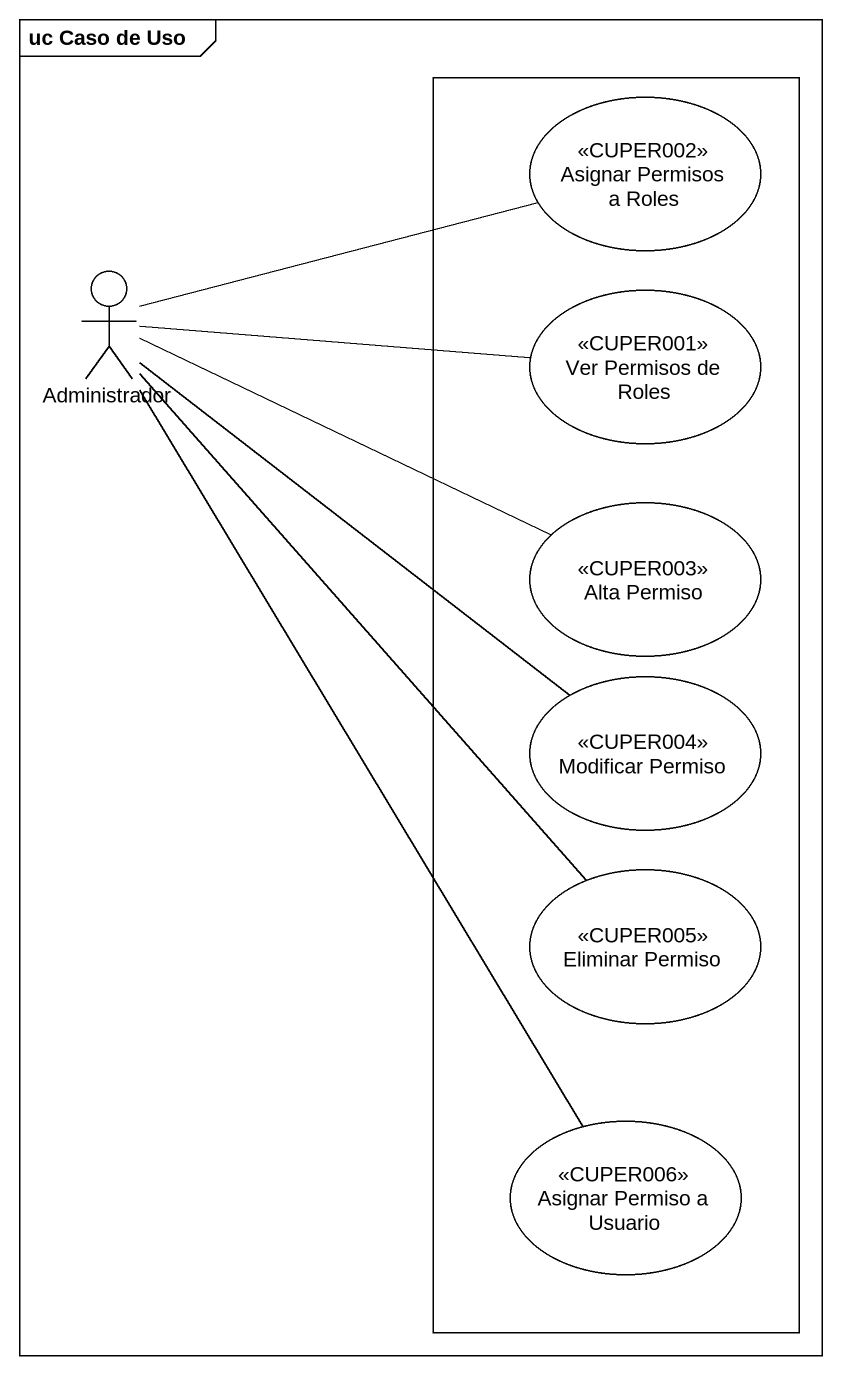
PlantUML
@startuml
mainframe uc Caso de Uso
rectangle " " as rectangle1 {
  usecase "Asignar Permisos a Roles" as Asignar_Permisos_a_Roles <<CUPER002>>
  usecase "Ver Permisos de Roles" as Ver_Permisos_de_Roles <<CUPER001>>
  usecase "Alta Permiso" as Alta_Permiso <<CUPER003>>
  usecase "Modificar Permiso" as Modificar_Permiso <<CUPER004>>
  usecase "Eliminar Permiso" as Eliminar_Permiso <<CUPER005>>
  usecase "Asignar Permiso a Usuario" as Asignar_Permiso_a_Usuario <<CUPER006>>
}
actor Administrador
Administrador -right- Asignar_Permisos_a_Roles
Administrador -right- Ver_Permisos_de_Roles
Administrador -right- Alta_Permiso
Administrador -- Modificar_Permiso
Administrador -- Eliminar_Permiso
Administrador -- Asignar_Permiso_a_Usuario
@enduml
